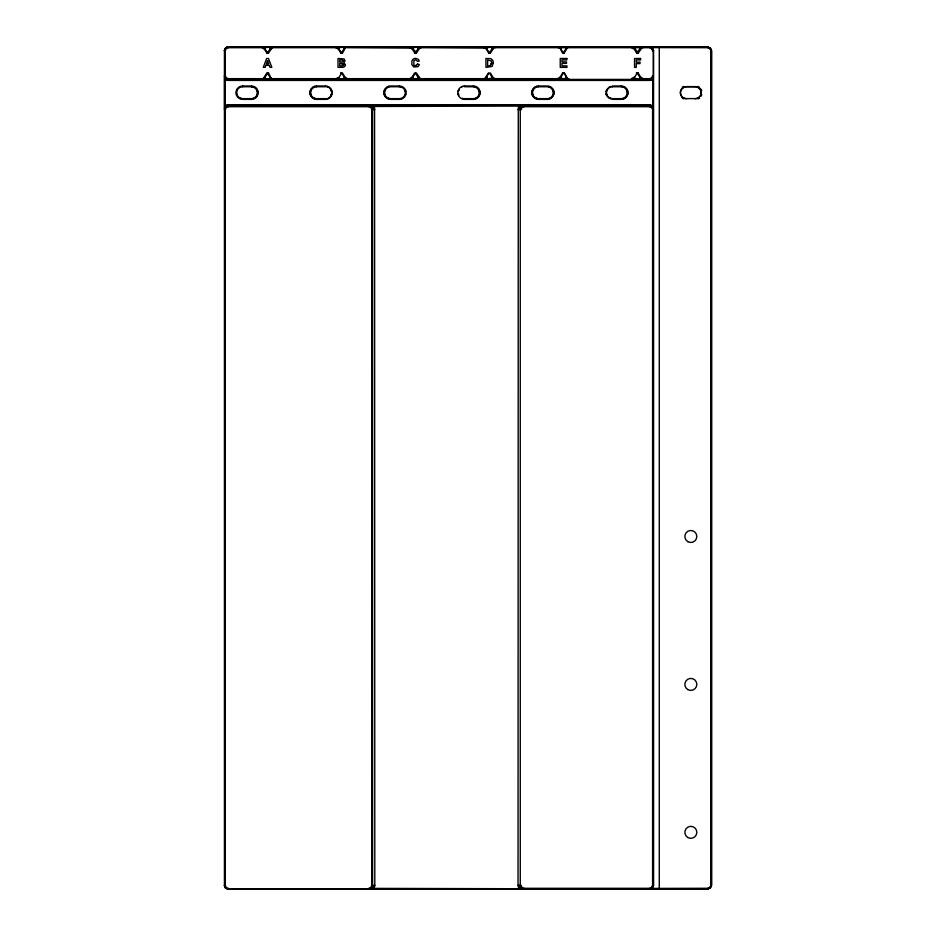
<?xml version="1.0" encoding="UTF-8"?>
<svg xmlns="http://www.w3.org/2000/svg" width="936" height="936" viewBox="0 0 936 936"><rect width="100%" height="100%" fill="white"/><g stroke="black" fill="none" stroke-linecap="round" stroke-linejoin="round"><path stroke-width="1.4" d="M224.57 109.664L225.646 107.055L228.267 105.967L373.92 105.733L374.575 107.968L374.798 885.374L373.967 889.118L368.878 889.071L368.796 888.299L370.89 887.433L371.756 885.339L371.756 109.664L370.89 107.57L368.796 106.704L228.267 106.704L226.173 107.57L225.307 109.664L224.57 109.664L224.57 75.711L225.307 75.711L226.173 77.805L228.267 78.671L261.624 78.671L261.624 79.42L649.631 79.42L652.252 78.332L653.328 75.711L653.328 50.661L652.252 48.04L649.631 46.964L228.267 46.964L225.646 48.04L224.406 50.497L225.494 47.888L228.103 46.8L649.795 46.8L707.897 46.987L710.506 48.064L711.594 50.684L711.594 885.316L710.506 887.936L707.897 889.013L649.795 889.2L228.103 889.2L225.517 888.088L224.429 885.479L224.429 50.521L226.723 47.116L232.888 47.245M491.622 62.923L490.183 65.801L487.644 65.883L487.644 59.962L491.26 60.934L491.622 62.923L490.183 65.801M518.872 889.118L518.041 885.374L518.275 107.968L518.918 105.733L649.631 105.967L652.252 107.055L653.328 109.664L653.328 885.339L652.252 887.96L649.631 889.036L373.967 888.381L368.878 889.071L228.103 889.2L225.494 888.112L224.406 885.503L225.085 885.479L225.085 50.521L224.406 50.497M495.401 79.455C492.137 76.202 478.834 82.076 486.72 77.571C490.277 66.678 490.171 79.63 495.401 79.455L492.207 77.571L495.413 78.671L557.482 78.671L560.044 77.197L563.027 72.563L564.431 73.067L566.806 77.197L566.175 77.571C562.618 66.678 562.712 79.63 557.493 79.455L557.482 78.671M569.369 79.455L566.175 77.571C574.037 82.017 560.828 76.225 557.493 79.455L559.33 78.916L560.676 77.571L560.044 77.197M650.497 46.835L652.17 47.596L653.562 50.427L653.562 885.573L652.17 888.404L650.497 889.165M224.453 109.325L226.57 105.265L228.173 104.961L649.724 104.961L652.708 106.119L653.328 109.664M310.261 91.436L310.635 90.23M331.391 95.156L331.753 93.951M384.228 91.436L384.591 90.23M405.358 95.156L405.721 93.951M458.195 91.436L458.558 90.23M479.326 95.156L479.688 93.951M532.163 91.436L532.525 90.23M553.281 95.156L553.656 93.951M606.118 91.436L606.493 90.23M627.249 95.156L627.611 93.951M225.436 78.998L224.663 77.863L226.57 80.122L651.327 80.122L653.445 76.05L652.708 79.267L649.724 80.414L228.173 80.414L228.267 78.671M649.724 104.961L649.631 106.704L651.725 107.57L652.591 109.664L652.591 885.339L651.725 887.433L649.631 888.299L524.043 888.299L521.949 887.433L521.083 885.339L518.041 885.374M267.392 52.837L271.089 47.689L273.3 46.964L264.046 47.689L261.858 46.952L264.046 47.689L267.427 52.744M341.172 73.441L340.529 73.067L341.137 72.563L342.541 73.067L344.916 77.197L347.478 78.671L347.467 79.455L345.314 78.718L341.675 73.254L338.785 77.571L335.591 78.671L273.511 78.671C271.931 81.257 268.211 74.541 267.754 73.148M415.865 73.441L416.497 73.067L419.96 78.285L421.446 78.671C419.854 81.257 416.134 74.541 415.678 73.148M563.25 52.837L559.904 47.689L557.716 46.952L557.692 47.701L495.191 47.701L493.717 48.099L490.464 52.931L489.06 53.434L486.299 49.175L483.736 47.338M637.533 73.254L636.386 73.067L637.79 72.563L640.774 77.197L643.336 78.671C641.745 81.257 638.036 74.541 637.568 73.148M520.264 885.374L520.264 109.57L521.34 106.961L523.949 105.885M225.307 75.711L225.307 50.661L226.173 48.567L228.267 47.701L261.846 47.701L264.408 49.175L267.169 53.434L268.574 52.931L271.814 48.099L273.3 47.701L335.802 47.701L338.364 49.175L341.137 53.434L342.541 52.931L344.694 49.175L344.062 48.812L341.394 52.744L338.013 47.689L335.825 46.952L339.007 48.812L335.825 46.952L335.802 47.701M518.041 109.57L521.083 109.664L521.949 107.57L524.043 106.704L524.043 105.967L521.434 107.055L520.264 109.57M707.897 47.35L709.991 48.59L710.857 50.684L710.857 885.316L709.991 887.41L707.897 888.65M280.601 888.779L707.745 888.872L710.365 887.784L711.442 885.175L711.442 50.825L710.365 48.216L707.745 47.128L645.243 46.94M659.272 889.013L659.272 46.987M236.855 90.827L237.37 89.669M256.721 95.718L257.236 94.559M310.822 90.827L311.337 89.669M330.689 95.718L331.204 94.559M384.79 90.827L385.304 89.669M404.644 95.718L405.159 94.559M458.745 90.827L459.26 89.669M478.612 95.718L479.127 94.559M532.713 90.827L533.227 89.669M552.579 95.718L553.094 94.559M606.68 90.827L607.195 89.669M626.547 95.718L627.062 94.559M417.655 64.057L415.607 65.883L413.887 65.075L413.887 60.653L415.619 59.845L417.55 61.331L419.258 60.992L418.357 59.342L415.736 58.371A3.826 3.826 0 0 0 411.899 61.062L411.887 64.713L413.899 66.994L418.053 66.678L419.363 64.631L417.655 64.057L415.607 65.883M224.57 75.711L225.646 78.332L228.267 79.42L261.624 79.42L263.788 78.718L267.708 73.254M412.331 49.175L412.975 48.812L411.618 47.455C407.347 45.209 416.555 50.755 415.642 52.744C416.181 51.445 419.761 45.15 421.223 47.701L419.749 48.099L416.497 52.931L415.104 53.434L412.331 49.175L409.769 47.338M347.478 78.671L409.547 78.671L412.109 77.197L414.496 73.067L415.642 73.254M409.547 78.671L409.547 79.42L411.723 78.718L415.139 73.441M492.628 49.175L491.985 48.812L493.342 47.455L495.191 46.964L485.936 47.689L483.736 46.964L485.936 47.689L489.317 52.744L492.991 47.689L495.167 46.952L495.191 47.701M421.446 78.671L483.514 78.671L484.988 78.285L488.463 73.067L489.095 73.441M563.285 52.744C564.466 52.007 567.368 44.998 569.158 47.701L631.66 47.701L634.222 49.175L636.995 53.434L638.399 52.931L641.64 48.099L643.114 47.701L649.631 47.701L651.725 48.567L652.954 50.661M560.898 48.812L557.692 46.964L559.904 47.689L562.419 52.931L563.823 53.434L566.596 49.175L565.952 48.812L569.135 46.952M631.66 47.701L631.66 46.964L634.865 48.812L633.508 47.455C629.249 45.209 638.446 50.755 637.533 52.744C638.071 51.445 641.651 45.15 643.114 47.701M640.774 77.197L640.13 77.571L641.488 78.916L643.336 79.42L633.613 78.718L631.449 79.455L631.449 78.671L634 77.197L634.643 77.571L633.298 78.916L631.449 79.42L633.613 78.718L637.03 73.441M651.725 887.433L652.954 885.339M711.231 885.316L709.991 887.41L707.897 888.276L652.17 888.404M225.436 106.376L224.663 107.523L225.19 79.267L225.693 78.718L228.173 79.677M652.462 78.998L653.234 77.863L653.234 107.523L652.462 106.376M343.699 64.713L342.751 65.824L339.709 65.883L339.709 63.496L342.775 63.59L343.699 64.713L341.23 63.496M373.581 886.661L371.311 888.814M519.269 108.248L521.539 106.072L373.92 106.47L368.889 105.885L371.498 106.961L372.575 109.57L372.575 885.374L374.798 885.374M338.013 47.689L347.244 46.952L344.062 48.812C344.284 47.993 347.619 45.724 347.256 47.701L411.243 48.099M270.738 49.175L270.188 48.859L271.089 47.689M344.062 48.812L345.056 47.689M419.024 47.689L418.018 48.812L421.223 46.964L411.969 47.689L409.792 46.952L409.769 47.701M491.985 48.812L492.991 47.689M639.92 48.812L643.09 46.952L641.265 47.455L639.92 48.812L640.552 49.175M335.591 79.455L338.785 77.571M485.679 78.718L486.72 77.571L486.076 77.197M264.818 77.571L261.624 79.42L264.829 77.571L264.186 77.197L267.169 72.563L268.574 73.067L271.346 78.718L273.511 79.455L270.317 77.571M412.753 77.571L409.547 79.42L411.723 78.718L412.753 77.571L412.109 77.197M559.646 78.718L560.676 77.571M633.613 78.718L634.643 77.571M270.188 48.859L273.3 46.964M372.575 109.57L371.498 106.961M486.72 77.571L485.363 78.916L483.514 79.42L483.514 78.671M565.952 48.812L569.158 46.964M649.795 46.8L649.631 47.701M653.562 50.427L652.591 50.661L651.725 48.567M224.406 885.503L225.307 885.339L226.173 887.433L228.267 888.299L228.267 889.036M232.725 888.884L232.888 889.071A2.223 1.568 89 0 1 232.116 888.767M683.713 87.118L682.543 87.855L682.391 87.188A6.798 6.798 0 0 1 683.631 86.475M697.952 98.257L699.122 97.519M264.408 49.175L265.04 48.812L264.046 47.689M266.561 52.931L267.205 52.556M267.93 73.441L268.574 73.067M340.529 52.931L341.172 52.556M344.284 77.571L347.478 79.42L345.314 78.718L344.284 77.571L344.916 77.197M414.496 52.931L415.139 52.556M418.24 77.571L421.446 79.42L419.281 78.718L418.24 77.571L418.883 77.197M488.463 52.931L489.095 52.556M489.82 73.441L490.464 73.067L492.851 77.197M564.431 73.067L563.788 73.441M636.386 52.931L637.03 52.556M637.755 73.441L638.399 73.067M643.336 78.671L649.631 78.671L651.725 77.805L652.591 75.711L653.328 75.711M368.796 889.036L371.498 887.983L372.575 885.374M228.173 104.961L228.173 105.698L225.693 106.669L225.19 106.119L226.57 105.265L651.327 105.265L653.445 109.325M649.724 80.414L649.724 79.677L652.205 78.718L652.708 79.267L652.708 106.119L652.205 106.669L649.724 105.698M313.782 86.896L315.139 86.416M326.875 98.959L328.243 98.491M387.75 86.896L389.107 86.416M400.842 98.959L402.199 98.491M461.705 86.896L463.074 86.416M474.809 98.959L476.167 98.491M535.673 86.896L537.03 86.416M548.777 98.959L550.134 98.491M609.64 86.896L610.997 86.416M622.732 98.959L624.101 98.491M371.147 889.106L373.967 888.381M518.918 106.47L521.703 105.78M421.223 47.701L485.211 48.099M559.904 47.689L566.947 47.689M633.859 47.689L640.914 47.689M711.231 50.684L709.991 48.59L707.897 47.724L652.17 47.596M224.57 50.661L225.307 50.661M710.857 50.684L711.079 50.825M263.788 78.718L271.346 78.718M337.756 78.718L345.314 78.718M411.723 78.718L419.281 78.718M242.611 85.995L251.48 85.995A6.692 6.692 0 0 1 258.172 92.687A6.692 6.692 0 0 1 251.48 99.38L242.611 99.38A6.692 6.692 0 0 1 235.919 92.687A6.692 6.692 0 0 1 242.611 85.995L242.611 86.744A5.955 5.955 0 0 0 236.656 92.687A5.955 5.955 0 0 0 242.611 98.643L251.48 98.643A5.955 5.955 0 0 0 257.435 92.687A5.955 5.955 0 0 0 251.48 86.744L242.611 86.744M316.579 85.995L325.447 85.995A6.692 6.692 0 0 1 332.14 92.687A6.692 6.692 0 0 1 325.447 99.38L316.579 99.38A6.692 6.692 0 0 1 309.886 92.687A6.692 6.692 0 0 1 316.579 85.995L316.579 86.744A5.955 5.955 0 0 0 310.623 92.687A5.955 5.955 0 0 0 316.579 98.643L325.447 98.643L325.447 99.38M399.415 85.995L390.534 85.995A6.692 6.692 0 0 0 383.842 92.687A6.692 6.692 0 0 0 390.534 99.38L399.415 99.38A6.692 6.692 0 0 0 406.107 92.687A6.692 6.692 0 0 0 399.415 85.995L399.415 86.744A5.955 5.955 0 0 1 405.37 92.687A5.955 5.955 0 0 1 399.415 98.643L390.534 98.643A5.955 5.955 0 0 1 384.591 92.687A5.955 5.955 0 0 1 390.534 86.744L399.415 86.744M464.502 85.995L473.382 85.995A6.692 6.692 0 0 1 480.074 92.687A6.692 6.692 0 0 1 473.382 99.38L464.502 99.38A6.692 6.692 0 0 1 457.809 92.687A6.692 6.692 0 0 1 464.502 85.995L464.502 86.744L473.382 86.744A5.955 5.955 0 0 1 479.326 92.687A5.955 5.955 0 0 1 473.382 98.643L464.502 98.643L464.502 99.38M538.469 85.995L547.338 85.995A6.692 6.692 0 0 1 554.03 92.687A6.692 6.692 0 0 1 547.338 99.38L538.469 99.38A6.692 6.692 0 0 1 531.777 92.687A6.692 6.692 0 0 1 538.469 85.995L538.469 86.744A5.955 5.955 0 0 0 532.514 92.687A5.955 5.955 0 0 0 538.469 98.643L547.338 98.643A5.955 5.955 0 0 0 553.293 92.687A5.955 5.955 0 0 0 547.338 86.744L538.469 86.744M612.425 98.643L612.425 99.38L621.305 99.38A6.692 6.692 0 0 0 627.997 92.687A6.692 6.692 0 0 0 621.305 85.995L612.425 85.995L612.425 86.744A5.955 5.955 0 0 0 606.481 92.687A5.955 5.955 0 0 0 612.425 98.643L621.305 98.643A5.955 5.955 0 0 0 627.26 92.687A5.955 5.955 0 0 0 621.305 86.744L612.425 86.744M686.392 98.608L686.392 98.771A6.072 6.072 0 0 1 680.32 92.687A6.072 6.072 0 0 1 686.392 86.615L695.272 86.615A6.072 6.072 0 0 1 701.345 92.687A6.072 6.072 0 0 1 695.272 98.771L695.272 98.608A5.92 5.92 0 0 0 701.193 92.687A5.92 5.92 0 0 0 695.272 86.779L686.392 86.779A5.92 5.92 0 0 0 680.472 92.687A5.92 5.92 0 0 0 686.392 98.608L695.272 98.608M316.579 86.744L325.447 86.744L325.447 85.995M524.043 106.704L649.631 106.704M371.756 109.664L374.798 109.57M711.079 885.175L710.857 885.316M652.591 885.339L653.562 885.573M228.173 80.414L226.57 80.122L224.453 76.05M371.136 105.78L373.92 106.47M518.872 888.381L521.691 889.106M261.846 46.964L265.04 48.812M622.569 86.779L623.762 87.165M609.968 98.21L611.173 98.608M548.601 86.779L549.806 87.165M536.012 98.21L537.205 98.608M474.634 86.779L475.839 87.165M462.045 98.21L463.25 98.608M400.666 86.779L401.872 87.165M388.077 98.21L389.282 98.608M326.711 86.779L327.904 87.165M314.11 98.21L315.315 98.608M252.743 86.779L253.948 87.165M240.154 98.21L241.348 98.608M627.214 90.453L627.307 91.962M606.528 94.934L606.423 93.424M553.246 90.453L553.34 91.962M532.561 94.934L532.467 93.424M479.29 90.453L479.384 91.962M458.593 94.934L458.5 93.424M405.323 90.453L405.417 91.962M384.626 94.934L384.532 93.424M331.356 90.453L331.449 91.962M310.67 94.934L310.565 93.424M257.388 90.453L257.482 91.962M236.703 94.934L236.609 93.424M371.405 107.055L368.796 105.967L368.796 106.704M631.66 47.338L633.145 48.099M557.692 47.338L559.178 48.099M335.802 47.338L337.288 48.099M261.846 47.338L263.32 48.099M697.788 87.048L700.058 88.382M637.755 52.556L638.399 52.931M683.877 98.338L681.607 97.005M564.431 52.931L563.788 52.556M562.419 73.067L563.062 73.441M489.82 52.556L490.464 52.931M415.865 52.556L416.497 52.931M342.541 52.931L341.897 52.556M267.93 52.556L268.574 52.931M521.527 888.814L519.258 886.661M371.3 106.072L373.569 108.248M485.585 47.455L486.931 48.812L485.936 47.689M649.795 889.2L649.631 888.299M228.103 46.8L228.15 46.847A2.223 1.568 -89 0 0 227.378 47.151M640.13 77.571L641.172 78.718M566.175 77.571L567.204 78.718M492.207 77.571L493.237 78.718M411.969 47.689L412.975 48.812M520.346 885.339L521.434 887.96L524.043 889.036L524.043 888.299M627.097 89.903L627.576 91.26M606.154 94.126L606.633 95.484M553.141 89.903L553.609 91.26M532.198 94.126L532.666 95.484M479.173 89.903L479.653 91.26M458.23 94.126L458.71 95.484M405.206 89.903L405.686 91.26M384.263 94.126L384.743 95.484M331.239 89.903L331.718 91.26M310.307 94.126L310.775 95.484M649.724 79.677L649.631 78.671M228.173 105.698L228.267 106.704M707.897 46.987L707.897 47.724M707.897 888.276L707.745 888.767M621.305 85.995L621.305 86.744M621.305 98.643L621.305 99.38M547.338 98.643L547.338 99.38M538.469 98.643L538.469 99.38M483.736 46.964L483.736 47.701M473.382 85.995L473.382 86.744M473.382 98.643L473.382 99.38M399.415 98.643L399.415 99.38M316.579 98.643L316.579 99.38M251.48 85.995L251.48 86.744M251.48 98.643L251.48 99.38M242.611 98.643L242.611 99.38M228.267 46.964L228.267 47.701M225.307 109.664L225.307 885.339M228.15 889.153A2.223 1.568 89 0 1 227.378 888.849M389.13 98.865A6.33 6.33 0 0 1 386.591 97.636M385.585 96.642A6.33 6.33 0 0 1 385.585 88.744M386.591 87.738A6.33 6.33 0 0 1 389.13 86.522M626.254 88.744A6.33 6.33 0 0 1 626.254 96.642M625.248 97.636A6.33 6.33 0 0 1 622.709 98.865M622.709 86.522A6.33 6.33 0 0 1 625.248 87.738M683.631 98.9A6.798 6.798 0 0 1 682.391 98.198M315.163 98.865A6.33 6.33 0 0 1 312.624 97.636M311.618 96.642A6.33 6.33 0 0 1 311.618 88.744M312.624 87.738A6.33 6.33 0 0 1 315.163 86.522M251.48 86.557A6.131 6.131 0 0 1 257.622 92.687A6.131 6.131 0 0 1 251.48 98.818M537.053 98.865A6.33 6.33 0 0 1 537.053 86.522M326.863 86.522A6.33 6.33 0 0 1 326.863 98.865M701.743 94.793A6.798 6.798 0 0 1 701.158 96.092M699.274 98.198A6.798 6.798 0 0 1 698.034 98.9M698.034 86.475A6.798 6.798 0 0 1 699.274 87.188M701.158 89.294A6.798 6.798 0 0 1 701.743 90.593M474.786 86.522A6.33 6.33 0 0 1 474.786 98.865M232.116 47.233A2.223 1.568 -89 0 1 232.888 46.929M611.021 98.865A6.33 6.33 0 0 1 611.021 86.522M552.287 88.744A6.33 6.33 0 0 1 552.287 96.642M551.292 97.636A6.33 6.33 0 0 1 548.753 98.865M548.753 86.522A6.33 6.33 0 0 1 551.292 87.738M493.33 63.005L492.114 66.468L485.936 67.357L485.936 58.488L490.873 58.652L492.827 60.395L493.33 63.005M265.871 65.309L265.122 67.357L263.297 67.357L266.655 58.488L268.468 58.488L271.838 67.357L270.024 67.357L269.275 65.309L265.871 65.309M267.567 60.653L266.409 63.835L268.737 63.835L267.567 60.653M345.407 64.783L344.752 66.526L343.161 67.298L338.001 67.357L338.001 58.488L344.074 58.921L345.056 60.723L343.863 62.642L345.407 64.783M343.348 60.98L342.319 61.987L339.709 62.01L339.709 59.962L342.4 59.998L343.348 60.98M566.842 58.488L560.243 58.488L560.243 67.357L566.959 67.357L566.959 65.883L561.951 65.883L561.951 63.379L566.502 63.379L566.502 61.905L561.951 61.905L561.951 59.962L566.842 59.962L566.842 58.488M640.575 58.488L634.549 58.488L634.549 67.357L636.258 67.357L636.258 63.601L640.002 63.601L640.002 62.127L636.258 62.127L636.258 59.962L640.575 59.962L640.575 58.488M687.831 837.521A5.99 5.99 0 0 0 696.829 832.338A5.99 5.99 0 0 0 687.831 827.143A5.99 5.99 0 0 0 687.831 837.521M687.831 689.598A5.99 5.99 0 0 0 696.829 684.403A5.99 5.99 0 0 0 687.831 679.22A5.99 5.99 0 0 0 687.831 689.598M687.831 541.663A5.99 5.99 0 0 0 696.829 536.48A5.99 5.99 0 0 0 687.831 531.285A5.99 5.99 0 0 0 687.831 541.663"/></g></svg>
